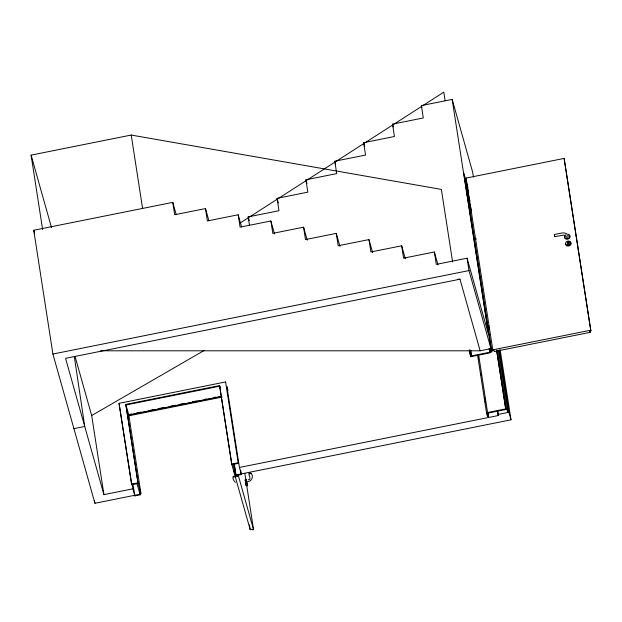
<?xml version="1.0" encoding="UTF-8"?>
<svg xmlns="http://www.w3.org/2000/svg" width="622" height="622" viewBox="0 0 622 622"><rect width="100%" height="100%" fill="white"/><g stroke="black" fill="none" stroke-linecap="round" stroke-linejoin="round"><path stroke-width="0.93" d="M566.541 233.647L564.387 232.916L561.822 233.009L554.311 234.517L554.443 235.45M564.037 235.069L554.738 236.632L554.622 235.699M247.074 484.359L247.004 483.916M232.97 476.849C233.087 476.087 235.66 475.861 234.828 476.763C231.205 476.374 233.553 480.915 235.388 482.415M248.24 479.795C252.851 479.391 246.413 473.513 250.231 472.992C254.157 474.493 252.307 481.817 247.805 481.428M251.078 473.218L250.075 473.824L248.948 473.645M488.441 327.864L488.122 327.467M488.806 327.219L488.962 327.771M488.107 327.483L488.822 327.203M567.816 243.816L567.575 243.21A0.871 0.692 -15.7 0 1 567.427 242.246A0.871 0.692 -15.7 0 1 568.632 241.997A0.871 0.692 -15.7 0 1 568.78 242.969L568.943 243.544A0.871 0.692 -15.7 0 0 568.796 242.572A0.871 0.692 -15.7 0 0 567.591 242.813A0.871 0.692 -15.7 0 0 567.738 243.785L568.135 245.402M240.364 222.894L421.739 106.323M423.372 105.273L443.797 92.149L445.127 100.748M140.214 492.849L140.51 494.754L134.865 495.882L132.875 488.83L103.928 494.638L91.683 415.527L204.335 350.365M488.573 326.115L487.842 325.765L488.884 325.772M42.638 229.658L31.1 155.127L131.226 135.044L441.371 189.407L452.614 262.017M249.508 225.459L248.186 216.891L278.967 210.718L277.054 198.34L307.836 192.159L305.915 179.781L336.704 173.608L334.784 161.23L365.565 155.057L363.652 142.679L394.434 136.506L392.521 124.128L423.302 117.955L421.382 105.577L452.171 99.403L472.681 172.255L473.428 177.052M140.051 492.266L140.347 494.163L94.925 503.276L52.909 354.035L33.743 230.257L172.776 202.368L176.189 214.481M208.883 220.678L205.478 208.572L174.689 214.745L172.776 202.368M241.585 226.882L238.172 214.777L207.39 220.95L205.478 208.572M492.881 350.505L466.103 178.079L564.123 158.416L590.9 330.857L589.835 331.067L590.192 332.335L494.303 351.57L493.946 350.295L492.881 350.505L492.702 349.875L590.721 330.212L590.9 330.857M274.543 234.02L270.873 220.981L240.092 227.154L238.172 214.777M307.245 240.224L303.575 227.178L272.794 233.359L270.873 220.981M339.946 246.429L336.269 233.382L305.488 239.556L303.575 227.178M372.64 252.625L368.97 239.587L338.189 245.76L336.269 233.382M405.342 258.83L401.672 245.791L370.891 251.964L368.97 239.587M473.847 239.462L476.561 238.918M438.043 265.034L434.366 251.996L403.585 258.169L401.672 245.791M452.171 99.403L488.573 334.582L467.068 258.2L436.286 264.373L434.366 251.996M52.909 354.035L468.988 270.578L491.862 351.811L471.616 355.877L470.73 350.132M467.923 187.743L463.771 172.986L490.96 348.631L480.137 350.8L459.985 279.216L65.551 358.326L103.928 494.638M225.584 381.947L238.265 463.367L231.874 464.65L219.729 386.184L125.971 404.984L138.115 483.457L131.724 484.74L119.043 403.32L225.584 381.947L225.755 382.53M139.421 490.789L139.857 493.643L140.922 493.433L137.952 482.866L125.8 404.401L219.558 385.593L220.491 388.898M129.866 414.338L131.755 413.957M136.482 413.008L141.217 412.059M148.79 410.543L153.517 409.595M158.252 408.646L162.98 407.698M170.552 406.174L175.28 405.225M180.015 404.277L184.742 403.328M192.315 401.812L197.042 400.863M204.615 399.34L206.504 398.966M214.077 397.442L215.966 397.069M125.8 404.401L128.777 414.96L221.587 396.346M128.132 415.302L221.813 396.517M128.303 415.893L221.976 397.1M73.917 428.659L84.74 426.482L74.321 356.554M469.206 350.023L469.657 352.907L470.722 352.69L471.795 356.507M469.657 352.907L470.73 356.725L489.911 352.876L489.133 348.413M477.603 355.255L486.497 412.728L505.678 408.879L505.857 409.517L496.667 350.163M131.561 484.149L137.952 482.866M219.558 385.593L231.711 464.059L238.102 462.784L238.265 463.367M505.803 409.33L507.933 408.903L511.004 419.819L235.909 474.998M487.741 413.148L506.922 409.307L497.825 350.715M486.497 412.728L487.57 416.546L488.635 416.336L488.045 412.495M497.46 410.606L498.059 414.446L508.882 412.269L499.225 349.883M227.947 390.321L226.906 386.627L239.423 467.464L498.362 415.519L497.616 410.722M231.711 464.059L234.681 474.625L235.746 474.407L234.129 463.958M232.939 464.432L236.08 475.581L241.406 474.516L239.423 467.464M234.58 472.09L235.318 476.887L237.448 476.46L237.153 474.539M245.939 483.683L246.211 485.23L247.167 484.981L247.066 484.32M235.318 476.887L250.192 529.687L252.299 529.268L252.47 529.851L253.551 529.633L246.771 485.821M458.041 279.216L459.985 279.216M100.64 350.8L480.137 350.8M468.685 200.206C470.675 199.825 467.511 199.18 468.685 200.206L470.714 207.577M468.024 196.754L468.117 196.171L468.879 196.428M554.326 234.517L554.505 235.155M554.738 236.632L554.56 235.419M247.113 484.88L247.432 485.868L246.895 483.488M247.136 484.95L246.903 483.737M567.645 243.194C566.852 245.931 569.223 244.182 569.099 244.99L568.71 242.984M246.444 480.557L246.39 480.643M576.291 235.73L576.648 238.047M567.87 244.625L568.034 245.2M466.103 178.079L466.282 178.716M468.7 192.416L465.334 180.45L491.862 351.811M465.559 185.263L468.669 196.319M469.19 198.154L469.968 200.922M466.827 193.769L467.604 196.529M468.506 200.105L471.655 211.301M489.895 348.841L490.797 352.029L490.198 348.196M506.868 409.113L507.816 412.487L507.521 410.567M421.382 105.577L421.91 107.443M498.059 414.446L498.362 415.519M488.635 416.336L487.562 412.518L478.668 355.038M392.521 124.128L393.306 126.927M363.652 142.679L364.702 146.419M334.784 161.23L335.577 164.037M305.915 179.781L306.973 183.521M277.054 198.34L278.368 203.005M248.186 216.891L249.235 220.623M253.551 529.633L238.35 475.659L237.285 475.869L237.448 476.46M119.043 403.32L131.724 484.74M140.175 493.58L140.51 494.754M137.05 483.667L140.028 494.233L139.437 490.431M31.1 155.127L51.533 227.691M75.021 356.352L91.683 415.527M33.743 230.257L34.537 233.056M246.468 480.378L246.071 479.189L246.429 480.814M246.522 481.179L246.677 481.653L246.615 481.265M246.934 483.621L246.592 482.369L247.089 484.802M245.402 480.596C244.189 476.887 246.693 486.466 245.511 481.047M245.978 483.815C244.594 479.733 247.004 489.11 246.11 484.662M246.475 481L246.942 482.711L246.576 481.086M246.95 483.535L247.066 483.986M245.884 483.745L246.001 484.196M246.32 480.612L246.429 481.07M564.123 158.416L590.721 330.212M589.889 330.414L590.192 332.335M500.166 349.774L511.004 419.819M498.891 350.505L507.933 408.903M496.628 350.45L505.678 408.879M467.068 258.2L468.988 270.578M478.365 357.036L478.66 358.956M480.884 373.355L481.187 375.276M484.6 397.349L484.896 399.27M485.199 401.19L485.494 403.11M487.127 413.669L487.57 416.546M470.419 350.769L470.722 352.69M469.688 350.015L469.991 351.935M470.286 353.848L470.73 356.725M244.85 473.435L245.884 480.106M249.445 524.89L250.192 529.687M240.652 470.123L241.243 473.925M234.167 463.234L236.08 475.581M234.09 470.792L234.681 474.625M131.226 135.044L142.617 208.619M128.777 414.96L140.922 493.433M132.929 483.885L134.865 495.882M132.144 484.079L132.875 488.83M94.482 500.399L94.925 503.276M570.032 242.005A2.721 2.161 -15.7 0 1 569.394 245.83A2.721 2.161 -15.7 0 1 565.725 243.863M567.567 235.559A1.088 0.863 -15.7 0 1 568.096 236.725A1.088 0.863 -15.7 0 1 566.564 237.2A1.088 0.863 -15.7 0 1 566.3 235.956M568.974 235.147A2.721 2.161 -15.7 0 1 569.441 238.179A2.721 2.161 -15.7 0 1 565.678 238.934A2.721 2.161 -15.7 0 1 565.204 235.909M566.813 234.261A2.721 2.161 -15.7 0 1 569.76 236.64A2.721 2.161 -15.7 0 1 565.686 238.389A2.721 2.161 -15.7 0 1 565.53 234.821M468.102 198.099L469.143 198.146L468.102 198.099M488.387 329.178L489.436 329.225L488.387 329.178M567.163 245.387A2.721 2.161 -15.7 0 0 570.872 242.728A2.721 2.161 -15.7 0 0 566.588 241.67A2.721 2.161 -15.7 0 0 567.163 245.387"/></g></svg>
